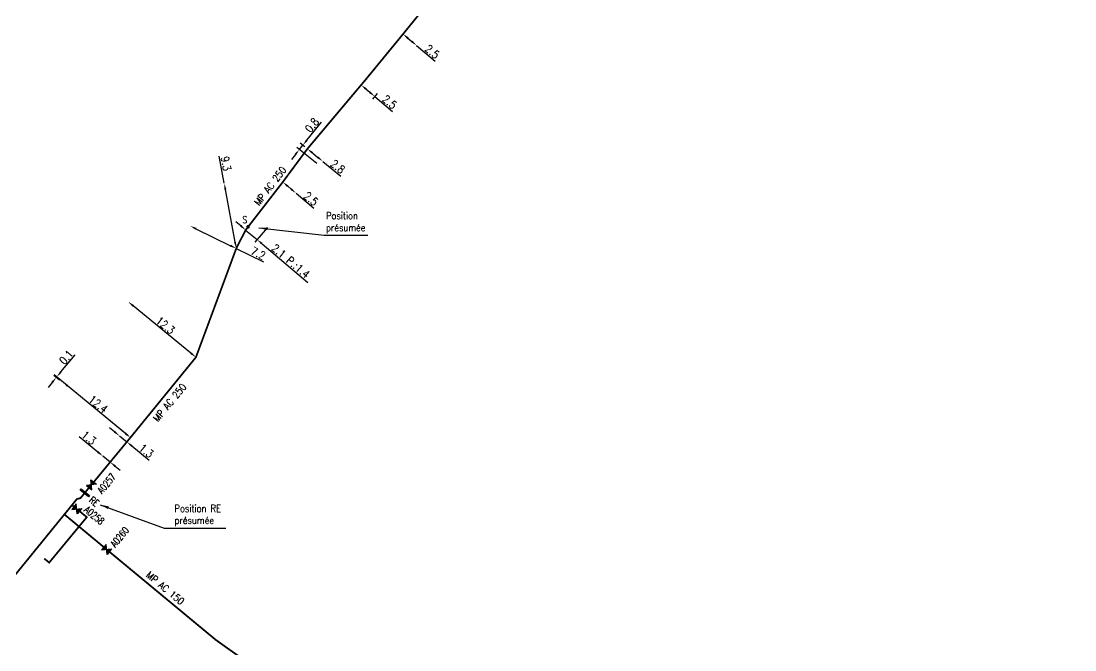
# Model space of a CAD drawing. Header units: millimetres. Extents: x 185000 to 186005, y 127000 to 128000.
# Drawn here: x 185225.9 to 185374.1, y 127659.5 to 127747.8 of the extents above; entities that cross this region are included whole.
import ezdxf
from ezdxf.enums import TextEntityAlignment as Align

# ---------------------------------------------------------------- set-up
doc = ezdxf.new("R2010")
doc.units = ezdxf.units.MM
doc.header["$PDMODE"] = 34
doc.layers.get('0').update_dxf_attribs({"linetype": 'CONTINUOUS'})
doc.layers.get('DEFPOINTS').update_dxf_attribs({"linetype": 'CONTINUOUS'})
for name, color, linetype in [('G_120', 4, 'CONTINUOUS'), ('G_300', 7, 'CONTINUOUS'), ('G_340', 7, 'CONTINUOUS'), ('G_400', 7, 'CONTINUOUS')]:
    doc.layers.add(name, color=color, linetype=linetype)
doc.styles.add('G_ROMANS', font='ROMANS.SHX', dxfattribs={"width": 0.75})
doc.styles.get("Standard").update_dxf_attribs({"font": 'romans.shx', "width": 0.85})
doc.linetypes.add('G_TYPB_AP', pattern='A,5,-0.3,["o",Standard,S=1.5,R=0,X=0,Y=-0.5],-1.65', length=6.95)
doc.linetypes.add('G_TYPB_PE', pattern='A,5,-0.3,["o",Standard,S=1.5,R=0,X=0,Y=-0.5],-1.65', length=6.95)
doc.dimstyles.get("Standard").update_dxf_attribs({"dimtxt": 1.5, "dimasz": 1.2, "dimexe": 0.625, "dimexo": 0.625, "dimgap": 0.25, "dimtad": 1, "dimdec": 1, "dimzin": 0, "dimdsep": 46, "dimtxsty": 'Standard', "dimcen": -0.5, "dimadec": 0, "dimazin": 0, "dimtfac": 1, "dimtdec": 1, "dimtmove": 0, "dimatfit": 3, "dimfxl": 0, "dimtolj": 1, "dimtzin": 0, "dimarcsym": 0})

# ---------------------------------------------------------------- blocks, each defined once
blk = doc.blocks.new('*D315')
at = {"layer": 'DEFPOINTS', "color": 0, "linetype": 'Continuous', "ltscale": 0.5, "transparency": 16777216}
for p in [(185230.88, 127697.74), (185231.7, 127697.06), (185241.3, 127689.29)]:
    blk.add_point(p, dxfattribs=at)
at = {"layer": 'G_120', "color": 0, "linetype": 'Continuous', "lineweight": -2, "ltscale": 0.5, "transparency": 16777216}
for p, q in [((185231.52, 127698.51), (185233.53, 127700.92)), ((185231.34, 127697.36), (185230.52, 127698.03)), ((185240.93, 127689.58), (185230.58, 127698.11)), ((185230.3, 127697.04), (185229.73, 127696.35)), ((185230.88, 127697.74), (185230.94, 127697.81))]:
    blk.add_line(p, q, dxfattribs=at)
at = {"layer": 'G_120', "color": 0, "linetype": 'Continuous', "ltscale": 0.5, "transparency": 16777216}
for points in [[(185231.4, 127698.6), (185231.63, 127698.41), (185230.94, 127697.81)], [(185230.19, 127697.14), (185230.42, 127696.95), (185230.88, 127697.74)]]:
    blk.add_solid(points, dxfattribs=at)
at = {"layer": 'G_120', "color": 0, "linetype": 'Continuous', "ltscale": 0.5, "transparency": 16777216, "insert": (185232.28, 127700.59), "char_height": 1.125, "attachment_point": 5, "rotation": 50.2794}
blk.add_mtext('\\A1;0.1', dxfattribs=at)
blk = doc.blocks.new('*D316')
at = {"layer": 'DEFPOINTS', "color": 0, "linetype": 'Continuous', "ltscale": 0.5, "transparency": 16777216}
for p in [(185231.76, 127697.14), (185231.76, 127697.14), (185241.3, 127689.29)]:
    blk.add_point(p, dxfattribs=at)
at = {"layer": 'G_120', "color": 0, "linetype": 'Continuous', "lineweight": -2, "ltscale": 0.5, "transparency": 16777216}
blk.add_line((185240.6, 127689.86), (185232.46, 127696.57), dxfattribs=at)
at = {"layer": 'G_120', "color": 0, "linetype": 'Continuous', "ltscale": 0.5, "transparency": 16777216}
for points in [[(185232.55, 127696.68), (185232.36, 127696.45), (185231.76, 127697.14)], [(185240.7, 127689.97), (185240.51, 127689.74), (185241.3, 127689.29)]]:
    blk.add_solid(points, dxfattribs=at)
at = {"layer": 'G_120', "color": 0, "linetype": 'Continuous', "ltscale": 0.5, "transparency": 16777216, "insert": (185236.77, 127693.99), "char_height": 1.125, "attachment_point": 5, "rotation": 320.5285}
blk.add_mtext('\\A1;12.4', dxfattribs=at)
blk = doc.blocks.new('*D317')
at = {"layer": 'DEFPOINTS', "color": 0, "linetype": 'Continuous', "ltscale": 0.5, "transparency": 16777216}
for p in [(185240.99, 127708.38), (185240.99, 127708.38), (185250.51, 127700.58)]:
    blk.add_point(p, dxfattribs=at)
at = {"layer": 'G_120', "color": 0, "linetype": 'Continuous', "lineweight": -2, "ltscale": 0.5, "transparency": 16777216}
blk.add_line((185249.81, 127701.15), (185241.69, 127707.81), dxfattribs=at)
at = {"layer": 'G_120', "color": 0, "linetype": 'Continuous', "ltscale": 0.5, "transparency": 16777216}
for points in [[(185241.78, 127707.92), (185241.59, 127707.69), (185240.99, 127708.38)], [(185249.9, 127701.27), (185249.71, 127701.04), (185250.51, 127700.58)]]:
    blk.add_solid(points, dxfattribs=at)
at = {"layer": 'G_120', "color": 0, "linetype": 'Continuous', "ltscale": 0.5, "transparency": 16777216, "insert": (185246.22, 127705.06), "char_height": 1.125, "attachment_point": 5, "rotation": 320.6813}
blk.add_mtext('\\A1;12.3', dxfattribs=at)
blk = doc.blocks.new('G_300_04')
at = {"linetype": 'Continuous'}
h = blk.add_hatch(color=0, dxfattribs=at)
h.paths.add_polyline_path([(-0.5, 0.5), (-0.5, -0.5), (0, 0)])
h.paths.add_polyline_path([(0.5, 0.5), (0, 0), (0.5, -0.5)])
at = {"color": 0, "linetype": 'Continuous', "flags": 128}
blk.add_lwpolyline([(-0.5, -0.5), (0.5, 0.5), (0.5, -0.5), (-0.5, 0.5)], close=True, dxfattribs=at)
at = {"color": 0, "linetype": 'Continuous', "width": 0.75}
blk.add_attdef('NUM', text='', height=1, dxfattribs=at).set_placement((0, 1.78), align=Align.MIDDLE_CENTER)
at = {"color": 0, "linetype": 'Continuous', "width": 0.75, "flags": 3}
for tag, p in [('DEF_LEG', (0, -5)), ('DEF_COUP', (0, -7.5)), ('DEF_TYPE', (0, -10))]:
    blk.add_attdef(tag, text='', height=1.2, dxfattribs=at).set_placement(p, align=Align.MIDDLE)
blk = doc.blocks.new('G_340_17')
at = {"linetype": 'Continuous'}
blk.add_hatch(color=0, dxfattribs=at).paths.add_polyline_path([(0.125, 0.75), (-0.125, 0.75), (-0.125, -0.75), (0.125, -0.75)])
at = {"color": 0, "linetype": 'Continuous'}
blk.add_lwpolyline([(-0.125, 0.75), (0.125, 0.75), (0.125, -0.75), (-0.125, -0.75)], close=True, dxfattribs=at)
at = {"color": 0, "linetype": 'Continuous', "width": 0.75}
for tag, height, flags, p in [('RE', 1, 8, (0, 2.5)), ('DEF_LEG', 1.2, 3, (0, -5)), ('DEF_COUP', 1.2, 3, (0, -7.5)), ('DEF_TYPE', 1.2, 3, (0, -10))]:
    blk.add_attdef(tag, text='', height=height, dxfattribs=dict(at, flags=flags)).set_placement(p, align=Align.MIDDLE)
blk = doc.blocks.new('G_300_11')
at = {"color": 0, "linetype": 'Continuous', "const_width": 0.248, "flags": 128}
blk.add_lwpolyline([(-0.13, 0, 1), (0.13, 0, 1)], format="xyb", close=True, dxfattribs=at)
at = {"linetype": 'Continuous', "style": 'G_ROMANS', "width": 0.75}
blk.add_attdef('S', text='', height=1, dxfattribs=at).set_placement((0, 1.35), align=Align.MIDDLE_CENTER)
at = {"color": 0, "linetype": 'Continuous', "width": 0.75, "flags": 3}
for tag, p in [('DEF_LEG', (0, -5)), ('DEF_COUP', (0, -7.5)), ('DEF_TYPE', (0, -10))]:
    blk.add_attdef(tag, text='', height=1.2, dxfattribs=at).set_placement(p, align=Align.MIDDLE)
blk = doc.blocks.new('*D318')
at = {"layer": 'DEFPOINTS', "color": 0, "linetype": 'Continuous', "ltscale": 0.5, "transparency": 16777216}
for p in [(185237.44, 127686.68), (185237.44, 127686.68), (185238.46, 127685.85)]:
    blk.add_point(p, dxfattribs=at)
at = {"layer": 'G_120', "color": 0, "linetype": 'Continuous', "lineweight": -2, "ltscale": 0.5, "transparency": 16777216}
for p, q in [((185236.74, 127687.25), (185234.11, 127689.4)), ((185238.46, 127685.85), (185237.44, 127686.68)), ((185239.16, 127685.28), (185239.86, 127684.71))]:
    blk.add_line(p, q, dxfattribs=at)
at = {"layer": 'G_120', "color": 0, "linetype": 'Continuous', "ltscale": 0.5, "transparency": 16777216}
for points in [[(185236.83, 127687.37), (185236.64, 127687.13), (185237.44, 127686.68)], [(185239.25, 127685.39), (185239.06, 127685.16), (185238.46, 127685.85)]]:
    blk.add_solid(points, dxfattribs=at)
at = {"layer": 'G_120', "color": 0, "linetype": 'Continuous', "ltscale": 0.5, "transparency": 16777216, "insert": (185235.45, 127689.27), "char_height": 1.125, "attachment_point": 5, "rotation": 320.8119}
blk.add_mtext('\\A1;1.3', dxfattribs=at)
blk = doc.blocks.new('*D319')
at = {"layer": 'DEFPOINTS', "color": 0, "linetype": 'Continuous', "ltscale": 0.5, "transparency": 16777216}
for p in [(185239.76, 127689.53), (185239.76, 127689.53), (185240.8, 127688.69)]:
    blk.add_point(p, dxfattribs=at)
at = {"layer": 'G_120', "color": 0, "linetype": 'Continuous', "lineweight": -2, "ltscale": 0.5, "transparency": 16777216}
for p, q in [((185239.07, 127690.1), (185238.37, 127690.67)), ((185239.47, 127689.17), (185239.47, 127689.17)), ((185239.76, 127689.53), (185240.8, 127688.69)), ((185241.5, 127688.12), (185243.93, 127686.13))]:
    blk.add_line(p, q, dxfattribs=at)
at = {"layer": 'G_120', "color": 0, "linetype": 'Continuous', "ltscale": 0.5, "transparency": 16777216}
for points in [[(185239.16, 127690.22), (185238.97, 127689.99), (185239.76, 127689.53)], [(185241.59, 127688.23), (185241.4, 127688), (185240.8, 127688.69)]]:
    blk.add_solid(points, dxfattribs=at)
at = {"layer": 'G_120', "color": 0, "linetype": 'Continuous', "ltscale": 0.5, "transparency": 16777216, "insert": (185243.54, 127687.42), "char_height": 1.125, "attachment_point": 5, "rotation": 320.8119}
blk.add_mtext('\\A1;1.3', dxfattribs=at)
blk = doc.blocks.new('*D333')
at = {"layer": 'DEFPOINTS', "color": 0, "linetype": 'Continuous', "ltscale": 0.5, "transparency": 16777216}
for p in [(185260.86, 127719.19), (185257.5, 127718.46), (185259.11, 127717.11)]:
    blk.add_point(p, dxfattribs=at)
at = {"layer": 'G_120', "color": 0, "linetype": 'Continuous', "lineweight": -2, "ltscale": 0.5, "transparency": 16777216}
for p, q in [((185256.81, 127719.04), (185256.13, 127719.63)), ((185260.56, 127718.83), (185258.81, 127716.75)), ((185257.5, 127718.46), (185259.11, 127717.11)), ((185259.8, 127716.53), (185266.24, 127711.1))]:
    blk.add_line(p, q, dxfattribs=at)
at = {"layer": 'G_120', "color": 0, "linetype": 'Continuous', "ltscale": 0.5, "transparency": 16777216}
for points in [[(185256.91, 127719.16), (185256.72, 127718.93), (185257.5, 127718.46)], [(185259.89, 127716.65), (185259.7, 127716.42), (185259.11, 127717.11)]]:
    blk.add_solid(points, dxfattribs=at)
at = {"layer": 'G_120', "color": 0, "linetype": 'Continuous', "ltscale": 0.5, "transparency": 16777216, "insert": (185263.84, 127714.1), "char_height": 1.125, "attachment_point": 5, "rotation": 319.868}
blk.add_mtext('\\A1;2.1 P.:1.4', dxfattribs=at)
blk = doc.blocks.new('*D334')
at = {"layer": 'DEFPOINTS', "color": 0, "linetype": 'Continuous', "ltscale": 0.5, "transparency": 16777216}
for p in [(185249.71, 127719.03), (185249.71, 127719.03), (185256.18, 127715.87)]:
    blk.add_point(p, dxfattribs=at)
at = {"layer": 'G_120', "color": 0, "linetype": 'Continuous', "lineweight": -2, "ltscale": 0.5, "transparency": 16777216}
for p, q in [((185250.52, 127718.64), (185255.37, 127716.26)), ((185256.18, 127715.87), (185260.02, 127713.99))]:
    blk.add_line(p, q, dxfattribs=at)
at = {"layer": 'G_120', "color": 0, "linetype": 'Continuous', "ltscale": 0.5, "transparency": 16777216}
for points in [[(185250.59, 127718.77), (185250.45, 127718.5), (185249.71, 127719.03)], [(185255.44, 127716.4), (185255.3, 127716.13), (185256.18, 127715.87)]]:
    blk.add_solid(points, dxfattribs=at)
at = {"layer": 'G_120', "color": 0, "linetype": 'Continuous', "ltscale": 0.5, "transparency": 16777216, "insert": (185259.28, 127715.19), "char_height": 1.125, "attachment_point": 5, "rotation": 333.9442}
blk.add_mtext('\\A1;7.2', dxfattribs=at)
blk = doc.blocks.new('*D335')
at = {"layer": 'DEFPOINTS', "color": 0, "linetype": 'Continuous', "ltscale": 0.5, "transparency": 16777216}
for p in [(185265.05, 127729.77), (185266.18, 127729.87), (185267.86, 127727.49)]:
    blk.add_point(p, dxfattribs=at)
at = {"layer": 'G_120', "color": 0, "linetype": 'Continuous', "lineweight": -2, "ltscale": 0.5, "transparency": 16777216}
for p, q in [((185266.11, 127731.09), (185268.16, 127733.64)), ((185265.81, 127730.16), (185265.18, 127730.68)), ((185264.49, 127729.07), (185263.93, 127728.37)), ((185267.5, 127727.79), (185264.69, 127730.07)), ((185265.05, 127729.77), (185265.54, 127730.38))]:
    blk.add_line(p, q, dxfattribs=at)
at = {"layer": 'G_120', "color": 0, "linetype": 'Continuous', "ltscale": 0.5, "transparency": 16777216}
for points in [[(185265.99, 127731.18), (185266.22, 127730.99), (185265.54, 127730.38)], [(185264.37, 127729.16), (185264.61, 127728.98), (185265.05, 127729.77)]]:
    blk.add_solid(points, dxfattribs=at)
at = {"layer": 'G_120', "color": 0, "linetype": 'Continuous', "ltscale": 0.5, "transparency": 16777216, "insert": (185266.83, 127733.19), "char_height": 1.125, "attachment_point": 5, "rotation": 51.2679}
blk.add_mtext('\\A1;0.8', dxfattribs=at)
blk = doc.blocks.new('*D336')
at = {"layer": 'DEFPOINTS', "color": 0, "linetype": 'Continuous', "ltscale": 0.5, "transparency": 16777216}
for p in [(185266.18, 127729.87), (185268.35, 127728.11), (185268.35, 127728.11)]:
    blk.add_point(p, dxfattribs=at)
at = {"layer": 'G_120', "color": 0, "linetype": 'Continuous', "lineweight": -2, "ltscale": 0.5, "transparency": 16777216}
for p, q in [((185266.47, 127730.23), (185266.47, 127730.23)), ((185266.88, 127729.3), (185267.65, 127728.67)), ((185268.35, 127728.11), (185270.9, 127726.04)), ((185268.65, 127728.47), (185268.65, 127728.47))]:
    blk.add_line(p, q, dxfattribs=at)
at = {"layer": 'G_120', "color": 0, "linetype": 'Continuous', "ltscale": 0.5, "transparency": 16777216}
for points in [[(185266.97, 127729.42), (185266.78, 127729.19), (185266.18, 127729.87)], [(185267.75, 127728.79), (185267.56, 127728.56), (185268.35, 127728.11)]]:
    blk.add_solid(points, dxfattribs=at)
at = {"layer": 'G_120', "color": 0, "linetype": 'Continuous', "ltscale": 0.5, "transparency": 16777216, "insert": (185270.45, 127727.37), "char_height": 1.125, "attachment_point": 5, "rotation": 320.9404}
blk.add_mtext('\\A1;2.8', dxfattribs=at)
blk = doc.blocks.new('*D337')
at = {"layer": 'DEFPOINTS', "color": 0, "linetype": 'Continuous', "ltscale": 0.5, "transparency": 16777216}
for p in [(185262.72, 127725.2), (185262.72, 127725.2), (185264.59, 127723.62)]:
    blk.add_point(p, dxfattribs=at)
at = {"layer": 'G_120', "color": 0, "linetype": 'Continuous', "lineweight": -2, "ltscale": 0.5, "transparency": 16777216}
for p, q in [((185263.41, 127724.62), (185263.91, 127724.2)), ((185264.59, 127723.62), (185267.1, 127721.51))]:
    blk.add_line(p, q, dxfattribs=at)
at = {"layer": 'G_120', "color": 0, "linetype": 'Continuous', "ltscale": 0.5, "transparency": 16777216}
for points in [[(185263.51, 127724.73), (185263.31, 127724.5), (185262.72, 127725.2)], [(185264, 127724.31), (185263.81, 127724.09), (185264.59, 127723.62)]]:
    blk.add_solid(points, dxfattribs=at)
at = {"layer": 'G_120', "color": 0, "linetype": 'Continuous', "ltscale": 0.5, "transparency": 16777216, "insert": (185266.68, 127722.85), "char_height": 1.125, "attachment_point": 5, "rotation": 319.868}
blk.add_mtext('\\A1;2.5', dxfattribs=at)
blk = doc.blocks.new('*D338')
at = {"layer": 'DEFPOINTS', "color": 0, "linetype": 'Continuous', "ltscale": 0.5, "transparency": 16777216}
for p in [(185254.49, 127725.03), (185254.49, 127725.03), (185256.18, 127715.87)]:
    blk.add_point(p, dxfattribs=at)
at = {"layer": 'G_120', "color": 0, "linetype": 'Continuous', "lineweight": -2, "ltscale": 0.5, "transparency": 16777216}
for p, q in [((185254.49, 127725.03), (185253.79, 127728.83)), ((185254.03, 127724.95), (185254.03, 127724.95)), ((185256.02, 127716.75), (185254.65, 127724.15))]:
    blk.add_line(p, q, dxfattribs=at)
at = {"layer": 'G_120', "color": 0, "linetype": 'Continuous', "ltscale": 0.5, "transparency": 16777216}
for points in [[(185254.8, 127724.18), (185254.5, 127724.12), (185254.49, 127725.03)], [(185256.16, 127716.78), (185255.87, 127716.73), (185256.18, 127715.87)]]:
    blk.add_solid(points, dxfattribs=at)
at = {"layer": 'G_120', "color": 0, "linetype": 'Continuous', "ltscale": 0.5, "transparency": 16777216, "insert": (185254.74, 127727.8), "char_height": 1.125, "attachment_point": 5, "rotation": 280.4532}
blk.add_mtext('\\A1;9.3', dxfattribs=at)
blk = doc.blocks.new('*D339')
at = {"layer": 'DEFPOINTS', "color": 0, "linetype": 'Continuous', "ltscale": 0.5, "transparency": 16777216}
for p in [(185274.39, 127739.62), (185276.3, 127738), (185275.65, 127737.23)]:
    blk.add_point(p, dxfattribs=at)
at = {"layer": 'G_120', "color": 0, "linetype": 'Continuous', "lineweight": -2, "ltscale": 0.5, "transparency": 16777216}
for p, q in [((185274.09, 127739.26), (185273.43, 127738.48)), ((185274.42, 127738.26), (185274.96, 127737.81)), ((185276, 127737.65), (185275.35, 127736.87)), ((185275.65, 127737.23), (185278.16, 127735.12))]:
    blk.add_line(p, q, dxfattribs=at)
at = {"layer": 'G_120', "color": 0, "linetype": 'Continuous', "ltscale": 0.5, "transparency": 16777216}
for points in [[(185274.52, 127738.38), (185274.33, 127738.15), (185273.74, 127738.84)], [(185275.06, 127737.93), (185274.86, 127737.7), (185275.65, 127737.23)]]:
    blk.add_solid(points, dxfattribs=at)
at = {"layer": 'G_120', "color": 0, "linetype": 'Continuous', "ltscale": 0.5, "transparency": 16777216, "insert": (185277.73, 127736.46), "char_height": 1.125, "attachment_point": 5, "rotation": 319.8759}
blk.add_mtext('\\A1;2.5', dxfattribs=at)
blk = doc.blocks.new('*D340')
at = {"layer": 'DEFPOINTS', "color": 0, "linetype": 'Continuous', "ltscale": 0.5, "transparency": 16777216}
for p in [(185279.63, 127746), (185281.54, 127744.39), (185281.54, 127744.39)]:
    blk.add_point(p, dxfattribs=at)
at = {"layer": 'G_120', "color": 0, "linetype": 'Continuous', "lineweight": -2, "ltscale": 0.5, "transparency": 16777216}
for p, q in [((185280.32, 127745.42), (185280.86, 127744.97)), ((185281.54, 127744.39), (185284.15, 127742.19))]:
    blk.add_line(p, q, dxfattribs=at)
at = {"layer": 'G_120', "color": 0, "linetype": 'Continuous', "ltscale": 0.5, "transparency": 16777216}
for points in [[(185280.42, 127745.53), (185280.22, 127745.3), (185279.63, 127746)], [(185280.95, 127745.08), (185280.76, 127744.85), (185281.54, 127744.39)]]:
    blk.add_solid(points, dxfattribs=at)
at = {"layer": 'G_120', "color": 0, "linetype": 'Continuous', "ltscale": 0.5, "transparency": 16777216, "insert": (185283.73, 127743.53), "char_height": 1.125, "attachment_point": 5, "rotation": 319.8759}
blk.add_mtext('\\A1;2.5', dxfattribs=at)

msp = doc.modelspace()

# ---------------------------------------------------------------- linework, layer by layer
at = {"layer": 'G_120', "linetype": 'G_TYPB_AP', "ltscale": 0.5, "flags": 128}
for points in [[(185418.25, 127984.35, 0.25, 0.25, 0), (185418.77, 127980.21, 0.25, 0.25, 0), (185419.63, 127973.36, 0.25, 0.25, 0), (185414.6, 127949.08, 0.25, 0.25, 0), (185410.82, 127936.13, 0.25, 0.25, 0), (185407.66, 127925.32, 0.25, 0.25, 0), (185404.61, 127914.88, 0.25, 0.25, 0), (185400.88, 127903.23, 0.25, 0.25, 0), (185405.27, 127882.69, 0.25, 0.25, 0), (185401.36, 127877.84, 0.25, 0.25, 0), (185394.82, 127870.26, 0.25, 0.25, 0), (185394.32, 127865.74, 0.25, 0.25, 0), (185388.59, 127859.74, 0.25, 0.25, 0), (185382.91, 127854.08, 0.25, 0.25, 0), (185380.89, 127853.9, 0.25, 0.25, 0), (185373.59, 127846.75, 0.25, 0.25, 0), (185362.51, 127835.7, 0.25, 0.25, 0), (185356.88, 127829.97, 0.25, 0.25, 0), (185352.9, 127826, 0.25, 0.25, 0), (185347.94, 127821.14, 0.25, 0.25, 0), (185342.27, 127815.75, 0.25, 0.25, 0), (185337.49, 127810.64, 0.25, 0.25, 0), (185337.22, 127804.01, 0.25, 0.25, 0), (185331.56, 127798.98, 0.25, 0.25, 0), (185326.86, 127794.81, 0.25, 0.25, 0), (185322.9, 127790.88, 0.25, 0.25, 0), (185319.16, 127787.47, 0.25, 0.25, 0), (185313.53, 127782.09, 0.25, 0.25, 0), (185309.29, 127778.34, 0.25, 0.25, 0), (185300.64, 127770.75, 0.25, 0.25, 0), (185295.68, 127765.98, 0.25, 0.25, 0), (185294.15, 127764.36, 0.25, 0.25, 0), (185286.13, 127754.18, 0.25, 0.25, 0), (185282.97, 127750.11, 0.25, 0.25, 0), (185279.63, 127746, 0.25, 0.25, 0), (185274.39, 127739.62, 0.25, 0.25, 0), (185266.18, 127729.87, 0.25, 0.25, 0), (185262.72, 127725.2, 0.25, 0.25, 0), (185257.5, 127718.46, 0.25, 0.25, 0), (185256.18, 127715.87, 0.25, 0.25, 0), (185250.51, 127700.58, 0.25, 0.25, 0), (185241.3, 127689.29, 0.25, 0.25, 0), (185238.46, 127685.85, 0.25, 0.25, 0), (185236.13, 127683.03, 0, 0, 0)], [(185235.49, 127682.26, 0.25, 0.25, 0), (185234.29, 127680.79, 0.25, 0.25, 0), (185233.78, 127680.66, 0.25, 0.25, 0), (185216.54, 127659.48, 0.25, 0.25, 0), (185196.7, 127636.1, 0.25, 0.25, 0), (185183.7, 127620.5, 0.25, 0.25, 0), (185171.4, 127604.88, 0.25, 0.25, 0), (185152.39, 127582.39, 0.25, 0.25, 0), (185127.15, 127552.09, 0.25, 0.25, 0), (185109.59, 127530.04, 0.25, 0.25, 0), (185107.08, 127525.79, 0.25, 0.25, 0), (185104.12, 127520.78, 0.25, 0.25, 0), (185101.66, 127516.32, 0.25, 0.25, 0.010779), (185101.65, 127516.3, 0.25, 0.25, 0), (185095.71, 127504.34, 0.25, 0.25, 0), (185091.64, 127496.39, 0.25, 0.25, 0), (185091.64, 127496.39, 0.25, 0.25, 0), (185079.86, 127473.14, 0, 0, 0)]]:
    msp.add_lwpolyline(points, format="xyseb", dxfattribs=at)
at = {"layer": 'G_120', "linetype": 'G_TYPB_AP', "ltscale": 0.5, "const_width": 0.25, "flags": 128}
for points in [[(185229.19, 127672.29), (185229.88, 127671.72), (185235.17, 127678.11), (185234.14, 127678.95)], [(185232.02, 127678.49), (185237.57, 127673.89)], [(185233.36, 127679.58), (185233.09, 127679.8)], [(185238.34, 127673.25), (185253.28, 127660.88), (185268.23, 127650.22), (185367.35, 127579.53), (185371.55, 127575.41)]]:
    msp.add_lwpolyline(points, dxfattribs=at)

# ---------------------------------------------------------------- block references
at = {"layer": 'G_300', "ltscale": 0.5}
ref = msp.add_blockref('G_300_11', (185257.83, 127718.9), dxfattribs=dict(at, rotation=21.00452092453279))
ref.add_attrib('S', 'S', dxfattribs={"layer": '0', "linetype": 'Continuous', "height": 1, "style": 'G_ROMANS', "width": 0.75}).set_placement((185257.38, 127719.9), align=Align.MIDDLE_CENTER)
at = {"layer": 'G_300'}
ref = msp.add_blockref('G_300_04', (185235.81, 127682.65), dxfattribs=dict(at, rotation=50.77677598681073))
ref.add_attrib('NUM', 'A0257', dxfattribs={"layer": '0', "color": 0, "linetype": 'Continuous', "height": 1, "rotation": 50.3318, "style": 'G_ROMANS', "width": 0.75}).set_placement((185237.95, 127682.84), align=Align.MIDDLE)
ref = msp.add_blockref('G_300_04', (185233.75, 127679.27), dxfattribs=dict(at, rotation=320.8465697157057))
ref.add_attrib('NUM', 'A0258', dxfattribs={"layer": '0', "color": 0, "linetype": 'Continuous', "height": 1, "rotation": 320.4016, "style": 'G_ROMANS', "width": 0.75}).set_placement((185236.22, 127678.35), align=Align.MIDDLE)
ref = msp.add_blockref('G_300_04', (185237.96, 127673.57), dxfattribs=dict(at, rotation=320.3739393940148))
ref.add_attrib('NUM', 'A0260', dxfattribs={"layer": '0', "color": 0, "linetype": 'Continuous', "height": 1, "rotation": 50.3739, "style": 'G_ROMANS', "width": 0.75}).set_placement((185239.79, 127675.32), align=Align.MIDDLE)
at = {"layer": 'G_340', "ltscale": 0.5}
ref = msp.add_blockref('G_340_17', (185234.89, 127681.52), dxfattribs=dict(at, rotation=50.77677598532802))
ref.add_attrib('RE', 'RE', dxfattribs={"layer": '0', "color": 0, "linetype": 'Continuous', "height": 1, "rotation": 320.7768, "width": 0.75}).set_placement((185236.21, 127680.31), align=Align.MIDDLE)

# ---------------------------------------------------------------- texts
at = {"layer": 'G_120', "linetype": 'G_TYPB_PE', "width": 0.85}
for s, rotation, p in [('MP AC 250', 52.7898, (185260.95, 127724.64)), ('MP AC 250', 50.5367, (185246.82, 127694.21)), ('MP AC 150', 320.3739, (185246.2, 127668.14))]:
    msp.add_text(s, height=1, rotation=rotation, dxfattribs=at).set_placement(p, align=Align.MIDDLE)
at = {"layer": 'G_300', "ltscale": 0.5, "insert": (185268.8, 127719.47), "char_height": 1, "attachment_point": 4}
msp.add_mtext('Position\\Pprésumée', dxfattribs=at)
at = {"layer": 'G_400', "insert": (185247.51, 127678.33), "char_height": 1, "attachment_point": 4}
msp.add_mtext('Position RE\\Pprésumée', dxfattribs=at)

# ---------------------------------------------------------------- dimensions: what is measured, and where the dimension line sits
at = {"layer": 'G_120', "linetype": 'Continuous', "ltscale": 0.5}
for base, p1, p2, angle, picture, middle in [((185281.54, 127744.39), (185279.63, 127746), (185281.54, 127744.39), 139.8759, '*D340', (185283.24, 127742.96)), ((185275.65, 127737.23), (185274.39, 127739.62), (185276.3, 127738), 139.8759, '*D339', (185277.25, 127735.88)), ((185254.49, 127725.03), (185256.18, 127715.87), (185254.49, 127725.03), 280.4532, '*D338', (185254, 127727.66)), ((185268.35, 127728.11), (185266.18, 127729.87), (185268.35, 127728.11), 140.9404, '*D336', (185269.97, 127726.79)), ((185262.72161, 127725.199015), (185264.594787, 127723.619867), (185262.72161, 127725.199015), 319.868038, '*D337', (185266.192176, 127722.273217)), ((185249.71, 127719.03), (185256.18, 127715.87), (185249.71, 127719.03), 333.9442, '*D334', (185258.95, 127714.51)), ((185240.99, 127708.38), (185250.51, 127700.58), (185240.99, 127708.38), 320.6813, '*D317', (185245.75, 127704.48)), ((185231.763043, 127697.137646), (185241.296506, 127689.286813), (185231.763043, 127697.137646), 320.528452, '*D316', (185236.289504, 127693.410094)), ((185237.44, 127686.68), (185238.46, 127685.85), (185237.44, 127686.68), 320.8119, '*D318', (185234.98, 127688.69)), ((185239.76, 127689.53), (185240.8, 127688.69), (185239.76, 127689.53), 320.8119, '*D319', (185243.07, 127686.84))]:
    dim = msp.add_linear_dim(base=base, p1=p1, p2=p2, angle=angle, dimstyle='Standard', override={"dimscale": 0.75}, dxfattribs=at)
    dim.commit()
    dim.dimension.update_dxf_attribs({"geometry": picture, "text_midpoint": middle, "dimtype": 160})
for base, p1, p2, angle, text, picture, middle in [((185265.05, 127729.77), (185266.18, 127729.87), (185267.86, 127727.49), 51.2679, '0.8', '*D335', (185267.41, 127732.72)), ((185259.11, 127717.11), (185257.5, 127718.46), (185260.86, 127719.19), 139.868, '<> P.:1.4', '*D333', (185263.36, 127713.53)), ((185230.88, 127697.74), (185241.3, 127689.29), (185231.7, 127697.06), 50.2794, '0.1', '*D315', (185232.85, 127700.11))]:
    dim = msp.add_linear_dim(base=base, p1=p1, p2=p2, angle=angle, text=text, dimstyle='Standard', override={"dimscale": 0.75}, dxfattribs=at)
    dim.commit()
    dim.dimension.update_dxf_attribs({"geometry": picture, "text_midpoint": middle, "dimtype": 160})

# ---------------------------------------------------------------- leaders
at = {"layer": 'G_300', "ltscale": 0.5, "annotation_type": 0, "has_hookline": 1, "hookline_direction": 0, "text_width": 5.87}
msp.add_leader([(185259.35, 127718.76), (185268.55, 127717.72)], dimstyle='Standard', dxfattribs=at)
at = {"layer": 'G_400', "annotation_type": 0, "has_hookline": 1, "hookline_direction": 0, "text_width": 7.2}
msp.add_leader([(185237.07, 127679.85), (185246.06, 127676.58), (185247.26, 127676.58)], dimstyle='Standard', dxfattribs=at)

doc.saveas('drawing.dxf')
